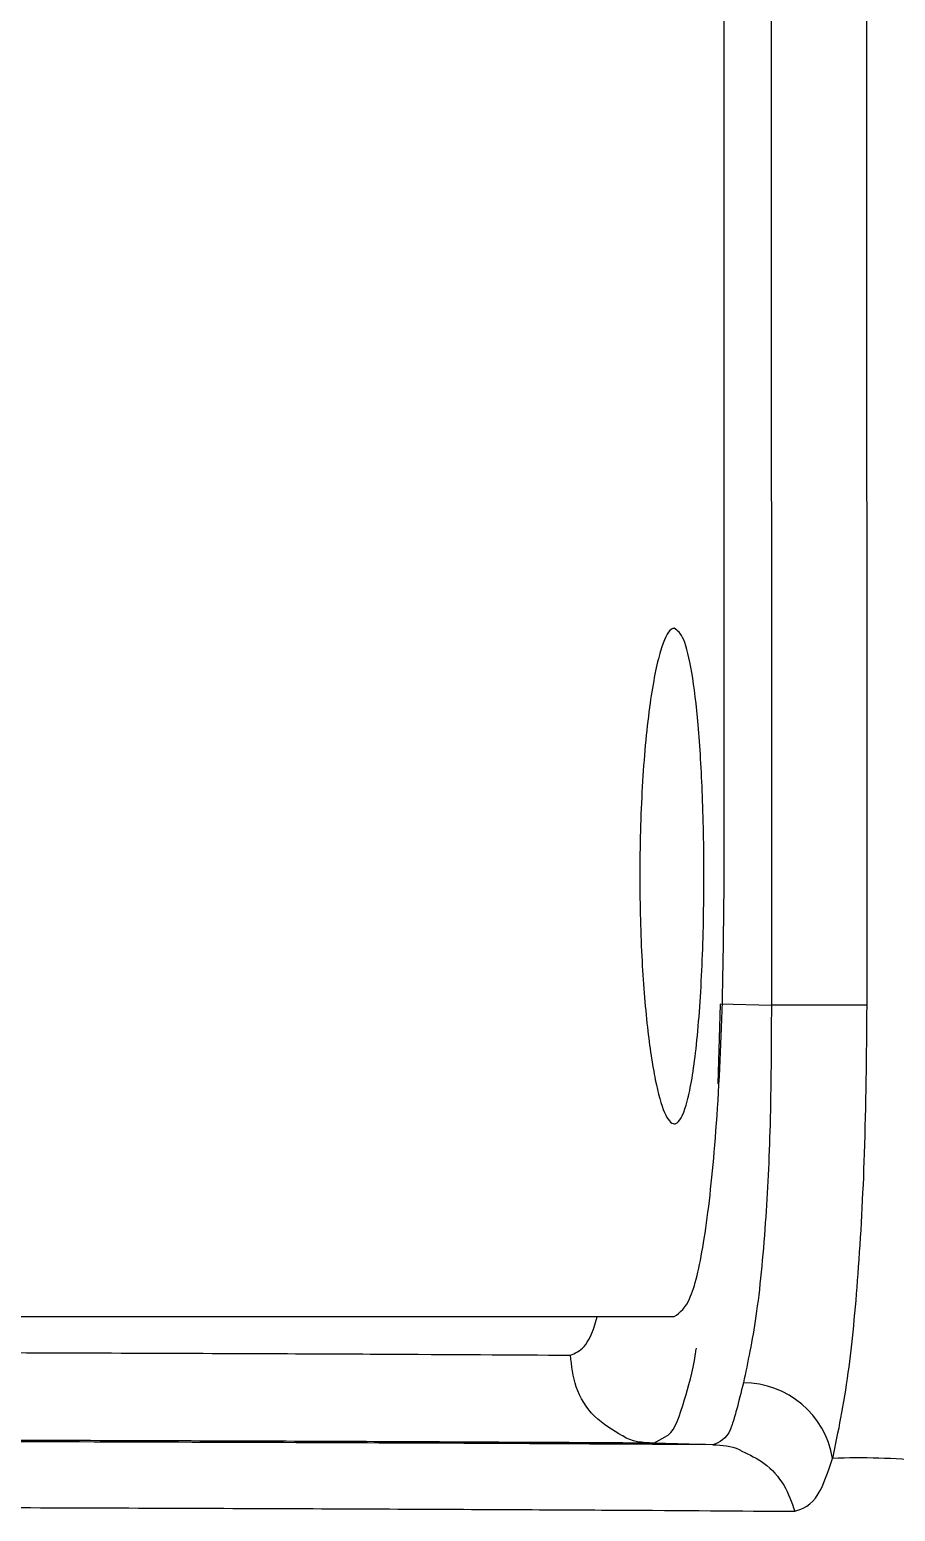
# Model space of a CAD drawing. Header units: millimetres. Extents: x 2278 to 4715, y 679 to 2402.
# Drawn here: x 3411.97 to 3419.83, y 967.15 to 980.6 of the extents above; entities that cross this region are included whole.
import ezdxf

# ---------------------------------------------------------------- set-up
doc = ezdxf.new("R2010")
doc.units = ezdxf.units.MM

msp = doc.modelspace()

# ---------------------------------------------------------------- linework, layer by layer
at = {"color": 7, "linetype": 'Continuous', "lineweight": 25}
for p, q in [((3419.567, 1000.479), (3419.569, 971.742)), ((3418.702, 1000.035), (3418.704, 971.743)), ((3418.276, 972.916), (3418.277, 999.817)), ((3418.222, 971.028), (3418.243, 971.752)), ((3418.243, 971.755), (3418.704, 971.743)), ((3418.704, 971.743), (3418.704, 971.74)), ((3417.637, 967.766), (3417.761, 967.837)), ((3418.174, 967.752), (3417.637, 967.766))]:
    msp.add_line(p, q, dxfattribs=at)
for centre, radius, start, end in [((3418.925, 769.504), 202.239, 89.81736, 90.06236), ((3418.45, 967.494), 0.82, 9.3772, 90.0285), ((3419.503, 961.568), 6.064, 84.3642, 92.3073)]:
    msp.add_arc(centre, radius, start, end, dxfattribs=at)
for points, knots in [([(3417.823, 975.166), (3417.853, 975.145), (3417.911, 975.104), (3417.986, 974.782), (3418.045, 974.294), (3418.084, 973.634), (3418.097, 972.853), (3418.079, 972.04), (3418.027, 971.328), (3417.948, 970.843), (3417.874, 970.681), (3417.803, 970.655), (3417.733, 970.737), (3417.647, 971.047), (3417.573, 971.539), (3417.521, 972.197), (3417.503, 972.978), (3417.528, 973.791), (3417.596, 974.503), (3417.692, 974.986), (3417.772, 975.154), (3417.814, 975.164), (3417.823, 975.166)], [0, 0, 0, 0, 0.046276, 0.092718, 0.141712, 0.195186, 0.253683, 0.315262, 0.376916, 0.434375, 0.485818, 0.499994, 0.546246, 0.592694, 0.641795, 0.695152, 0.753509, 0.815387, 0.876849, 0.934145, 0.985724, 1, 1, 1, 1]), ([(3417.823, 968.916), (3417.874, 968.952), (3417.977, 969.026), (3418.103, 969.596), (3418.199, 970.463), (3418.264, 971.611), (3418.272, 972.476), (3418.276, 972.916)], [0, 0, 0, 0, 0.18467, 0.369999, 0.565857, 0.779451, 1, 1, 1, 1]), ([(3418.704, 971.74), (3418.703, 971.374), (3418.7, 970.685), (3418.652, 969.718), (3418.574, 968.896), (3418.49, 968.503), (3418.45, 968.314)], [0, 0, 0, 0, 0.266066, 0.500454, 0.760276, 1, 1, 1, 1]), ([(3419.569, 971.742), (3419.565, 971.286), (3419.557, 970.432), (3419.494, 969.299), (3419.403, 968.328), (3419.309, 967.87), (3419.259, 967.628)], [0, 0, 0, 0, 0.2747244, 0.5156261, 0.7443937, 1, 1, 1, 1]), ([(3353.685, 968.915), (3354.331, 968.915), (3357.566, 968.915), (3363.318, 968.915), (3369.518, 968.915), (3375.527, 968.915), (3380.167, 968.915), (3385.704, 968.915), (3389.912, 968.915), (3394.847, 968.915), (3399.444, 968.915), (3403.539, 968.915), (3407.221, 968.915), (3409.83, 968.916), (3412.64, 968.916), (3414.51, 968.916), (3416.538, 968.916), (3417.295, 968.916), (3417.823, 968.916)], [0, 0, 0, 0, 0.020124, 0.100733, 0.181328, 0.221587, 0.302184, 0.342442, 0.423039, 0.463298, 0.543894, 0.624491, 0.664749, 0.745346, 0.785604, 0.8662, 0.906458, 1, 1, 1, 1]), ([(3416.881, 968.565), (3416.923, 968.582), (3417.006, 968.617), (3417.086, 968.767), (3417.121, 968.905), (3417.123, 968.916)], [0, 0, 0, 0, 0.478278, 0.958145, 1, 1, 1, 1]), ([(3346.546, 968.647), (3347.818, 968.647), (3350.144, 968.647), (3353.508, 968.646), (3356.641, 968.646), (3359.757, 968.645), (3362.851, 968.644), (3365.916, 968.643), (3368.948, 968.642), (3373.202, 968.64), (3378.742, 968.636), (3385.486, 968.631), (3392.214, 968.624), (3397.935, 968.617), (3402.655, 968.609), (3406.458, 968.602), (3409.892, 968.594), (3412.85, 968.585), (3415.304, 968.575), (3416.349, 968.568), (3416.881, 968.565)], [0, 0, 0, 0, 0.037781, 0.069081, 0.100468, 0.131943, 0.163506, 0.195157, 0.226895, 0.258722, 0.330934, 0.408983, 0.49287, 0.582593, 0.645672, 0.711347, 0.779618, 0.850484, 0.923944, 1, 1, 1, 1]), ([(3417.354, 967.832), (3417.264, 967.885), (3417.084, 967.992), (3416.914, 968.264), (3416.892, 968.467), (3416.881, 968.565)], [0, 0, 0, 0, 0.340772, 0.682983, 1, 1, 1, 1]), ([(3417.761, 967.837), (3417.765, 967.839), (3417.825, 967.872), (3417.907, 968.126), (3417.991, 968.413), (3418.021, 968.612), (3418.024, 968.628)], [0, 0, 0, 0, 0.033726, 0.552141, 0.964699, 1, 1, 1, 1]), ([(3418.45, 968.314), (3418.428, 968.227), (3418.392, 968.078), (3418.358, 967.961), (3418.339, 967.911), (3418.335, 967.898), (3418.333, 967.894), (3418.294, 967.799), (3418.234, 967.775), (3418.174, 967.752)], [0, 0, 0, 0, 0.252941, 0.435264, 0.483749, 0.497314, 0.501428, 0.503761, 1, 1, 1, 1]), ([(3417.637, 967.766), (3417.137, 967.769), (3416.152, 967.775), (3413.871, 967.785), (3411.11, 967.793), (3407.882, 967.801), (3404.271, 967.809), (3399.725, 967.816), (3394.122, 967.824), (3387.403, 967.831), (3380.501, 967.837), (3373.571, 967.842), (3366.747, 967.845), (3360.137, 967.847), (3353.827, 967.848), (3349.323, 967.849), (3346.94, 967.849), (3346.546, 967.849)], [0, 0, 0, 0, 0.07139, 0.140843, 0.208359, 0.273937, 0.337578, 0.399281, 0.488173, 0.572709, 0.652888, 0.72871, 0.800173, 0.867277, 0.930021, 0.988406, 1, 1, 1, 1]), ([(3418.174, 967.752), (3417.449, 967.756), (3415.999, 967.765), (3412.209, 967.778), (3407.311, 967.79), (3401.27, 967.801), (3394.222, 967.811), (3386.279, 967.819), (3377.58, 967.826), (3368.273, 967.831), (3359.831, 967.834), (3352.551, 967.835), (3348.547, 967.835), (3346.546, 967.835)], [0, 0, 0, 0, 0.0981345, 0.196269, 0.2944034, 0.3925379, 0.4906723, 0.5888066, 0.686941, 0.7850753, 0.8832097, 0.9416048, 1, 1, 1, 1]), ([(3417.637, 967.766), (3417.536, 967.77), (3417.434, 967.775), (3417.355, 967.832), (3417.354, 967.832)], [0, 0, 0, 0, 0.993864, 1, 1, 1, 1]), ([(3418.174, 967.752), (3418.257, 967.748), (3418.35, 967.744), (3418.428, 967.699), (3418.437, 967.694)], [0, 0, 0, 0, 0.891165, 1, 1, 1, 1]), ([(3418.437, 967.694), (3418.506, 967.661), (3418.656, 967.59), (3418.83, 967.395), (3418.888, 967.228), (3418.917, 967.147)], [0, 0, 0, 0, 0.306526, 0.659337, 1, 1, 1, 1]), ([(3418.917, 967.147), (3418.991, 967.172), (3419.12, 967.215), (3419.218, 967.505), (3419.259, 967.628)], [0, 0, 0, 0, 0.578809, 1, 1, 1, 1]), ([(3328.158, 967.244), (3331.183, 967.245), (3337.22, 967.247), (3346.373, 967.247), (3355.415, 967.246), (3364.242, 967.242), (3372.734, 967.238), (3379.579, 967.233), (3385.036, 967.228), (3389.389, 967.223), (3393.846, 967.217), (3398.325, 967.211), (3402.459, 967.204), (3406.199, 967.196), (3409.518, 967.188), (3412.553, 967.179), (3415.205, 967.169), (3417.44, 967.158), (3418.418, 967.151), (3418.917, 967.147)], [0, 0, 0, 0, 0.074691, 0.149062, 0.223115, 0.296848, 0.370262, 0.443356, 0.483243, 0.526636, 0.573536, 0.623941, 0.677851, 0.725458, 0.775499, 0.827974, 0.882883, 0.940225, 1, 1, 1, 1])]:
    msp.add_open_spline(points, degree=3, knots=knots, dxfattribs=at)

doc.saveas('drawing.dxf')
